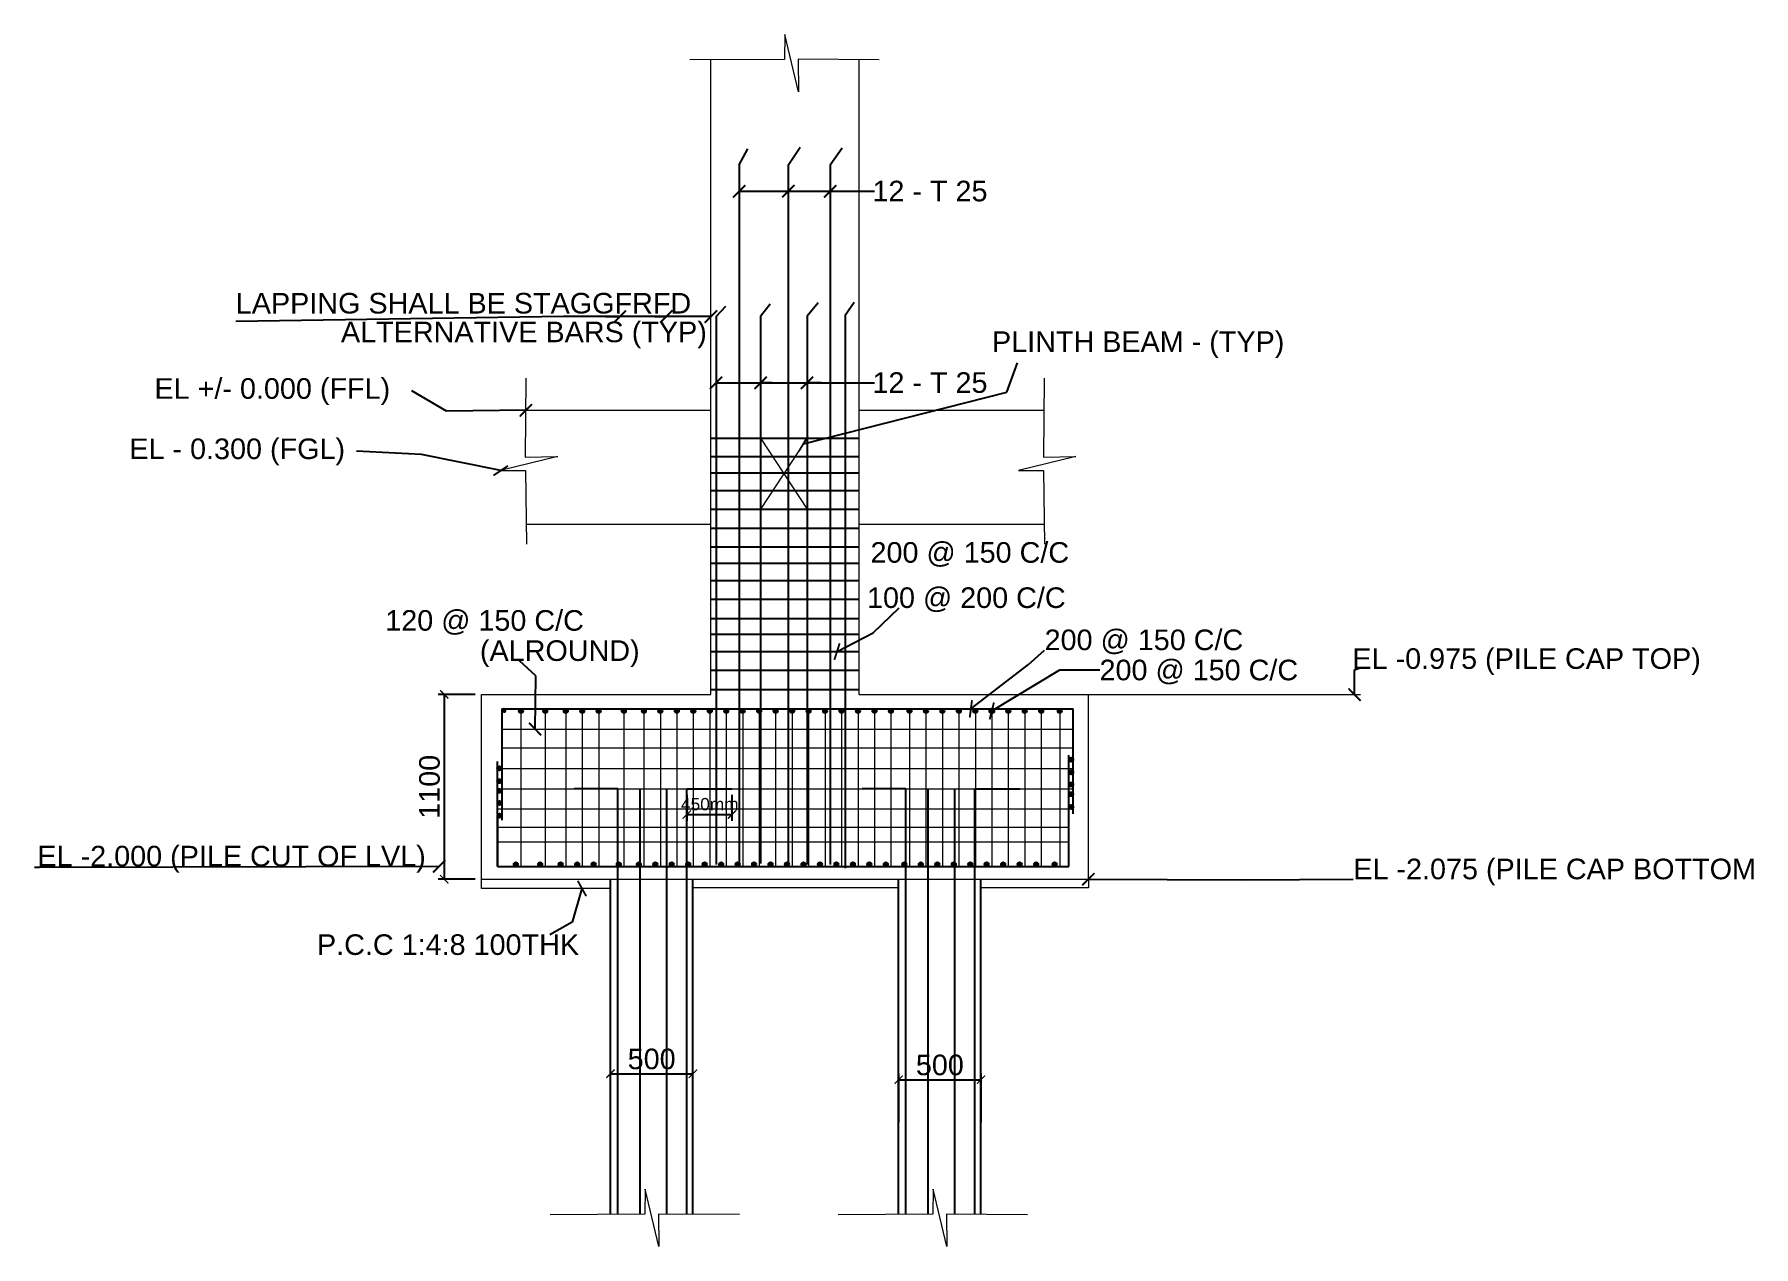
# Model space of a CAD drawing. Header units: millimetres. Extents: x 8621 to 84583, y 10121 to 39689.
# Drawn here: x 61696 to 82576, y 24965 to 39689 of the extents above; entities that cross this region are included whole.
import ezdxf

# ---------------------------------------------------------------- set-up
doc = ezdxf.new("R2010")
doc.units = ezdxf.units.MM
doc.layers.add('ARRO', color=7, linetype='Continuous', lineweight=0)
doc.layers.add('FOOTING', color=1, linetype='Continuous', lineweight=20)
for name, color, linetype in [('CONCSEC', 1, 'Continuous'), ('DIMENSION', 7, 'Continuous'), ('G-ANNO-SYMB', 1, 'Continuous'), ('steel', 132, 'Continuous'), ('TEXT-1', 5, 'Continuous')]:
    doc.layers.add(name, color=color, linetype=linetype)
doc.styles.add('ARIAL', font='arial.ttf')
doc.dimstyles.new('iso-25x25', dxfattribs={"dimtxt": 200, "dimasz": 75, "dimexe": 75, "dimexo": 75, "dimgap": 50, "dimtad": 1, "dimdec": 0, "dimrnd": 5, "dimdsep": 46, "dimtxsty": 'ARIAL', "dimblk": 'ARCHTICK', "dimcen": 0.09375, "dimclrd": 256, "dimclre": 256, "dimclrt": 256, "dimadec": 0, "dimazin": 0, "dimtfac": 1, "dimtdec": 0, "dimtix": 1, "dimtmove": 1, "dimatfit": 3, "dimfxl": 1, "dimtolj": 1, "dimtzin": 0, "dimlwd": -1, "dimarcsym": 0})
doc.dimstyles.new('MS-BREAK', dxfattribs={"dimtxt": 200, "dimasz": 6, "dimexe": 100, "dimexo": 50, "dimgap": 50, "dimtad": 1, "dimdec": 0, "dimzin": 1, "dimdsep": 46, "dimtxsty": 'ARIAL', "dimblk1": 'ARCHTICK', "dimblk2": 'ARCHTICK', "dimsah": 1, "dimcen": 0.09375, "dimdle": 100, "dimclrd": 7, "dimclre": 7, "dimclrt": 7, "dimadec": 0, "dimazin": 0, "dimtfac": 1, "dimtdec": 0, "dimtix": 1, "dimtofl": 0, "dimtmove": 2, "dimatfit": 3, "dimldrblk": 'ARCHTICK', "dimfxl": 1, "dimtolj": 1, "dimtzin": 1, "dimarcsym": 0})

# ---------------------------------------------------------------- blocks, each defined once
blk = doc.blocks.new('_ArchTick')
at = {"color": 0, "linetype": 'ByBlock', "const_width": 0.15}
blk.add_lwpolyline([(-0.5, -0.5), (0.5, 0.5)], dxfattribs=at)
blk = doc.blocks.new('*D11')
at = {"layer": 'Defpoints', "color": 0, "linetype": 'Continuous', "transparency": 16777216}
for p in [(69693, 27065), (68693, 26893, 0), (69693, 26893, 0)]:
    blk.add_point(p, dxfattribs=at)
at = {"layer": 'DIMENSION', "linetype": 'Continuous', "lineweight": -2, "transparency": 16777216}
for p, q in [((68693, 26968), (68693, 27140)), ((69693, 26968), (69693, 27140))]:
    blk.add_line(p, q, dxfattribs=at)
at = {"layer": 'DIMENSION', "linetype": 'Continuous', "transparency": 16777216}
blk.add_line((68693, 27065), (69693, 27065), dxfattribs=at)
at = {"layer": 'DIMENSION', "linetype": 'Continuous', "transparency": 16777216, "xscale": 100, "yscale": 100, "zscale": 100, "rotation": 180}
blk.add_blockref('_ArchTick', (68693, 27065), dxfattribs=at)
at = {"layer": 'DIMENSION', "linetype": 'Continuous', "transparency": 16777216, "xscale": 100, "yscale": 100, "zscale": 100}
blk.add_blockref('_ArchTick', (69693, 27065), dxfattribs=at)
at = {"layer": 'DIMENSION', "linetype": 'Continuous', "transparency": 16777216, "insert": (69193, 27243), "char_height": 250, "attachment_point": 5, "style": 'ARIAL'}
blk.add_mtext('\\A1;500', dxfattribs=at)
blk = doc.blocks.new('*D12')
at = {"layer": 'Defpoints', "color": 0, "linetype": 'Continuous', "transparency": 16777216}
for p in [(73193, 26992), (72193, 26402, 0), (73193, 26402, 0)]:
    blk.add_point(p, dxfattribs=at)
at = {"layer": 'DIMENSION', "linetype": 'Continuous', "lineweight": -2, "transparency": 16777216}
for p, q in [((72193, 26477), (72193, 27067)), ((73193, 26477), (73193, 27067))]:
    blk.add_line(p, q, dxfattribs=at)
at = {"layer": 'DIMENSION', "linetype": 'Continuous', "transparency": 16777216}
blk.add_line((72193, 26992), (73193, 26992), dxfattribs=at)
at = {"layer": 'DIMENSION', "linetype": 'Continuous', "transparency": 16777216, "xscale": 100, "yscale": 100, "zscale": 100, "rotation": 180}
blk.add_blockref('_ArchTick', (72193, 26992), dxfattribs=at)
at = {"layer": 'DIMENSION', "linetype": 'Continuous', "transparency": 16777216, "xscale": 100, "yscale": 100, "zscale": 100}
blk.add_blockref('_ArchTick', (73193, 26992), dxfattribs=at)
at = {"layer": 'DIMENSION', "linetype": 'Continuous', "transparency": 16777216, "insert": (72693, 27170), "char_height": 250, "attachment_point": 5, "style": 'ARIAL'}
blk.add_mtext('\\A1;500', dxfattribs=at)
blk = doc.blocks.new('*D13')
at = {"layer": 'Defpoints', "color": 0, "linetype": 'Continuous', "transparency": 16777216}
for p in [(67126, 31672), (66674, 29427), (67126, 29427)]:
    blk.add_point(p, dxfattribs=at)
at = {"layer": 'DIMENSION', "linetype": 'Continuous', "lineweight": -2, "transparency": 16777216}
for p, q in [((67051, 31672), (66599, 31672)), ((67051, 29427), (66599, 29427))]:
    blk.add_line(p, q, dxfattribs=at)
at = {"layer": 'DIMENSION', "linetype": 'Continuous', "transparency": 16777216}
blk.add_line((66674, 31672), (66674, 29427), dxfattribs=at)
at = {"layer": 'DIMENSION', "linetype": 'Continuous', "transparency": 16777216, "xscale": 100, "yscale": 100, "zscale": 100}
for p, rotation in [((66674, 31672), 90), ((66674, 29427), 270)]:
    blk.add_blockref('_ArchTick', p, dxfattribs=dict(at, rotation=rotation))
at = {"layer": 'DIMENSION', "linetype": 'Continuous', "transparency": 16777216, "insert": (66496, 30550), "char_height": 250, "attachment_point": 5, "rotation": 90, "style": 'ARIAL'}
blk.add_mtext('\\A1;1100', dxfattribs=at)
blk = doc.blocks.new('*D16')
at = {"layer": 'Defpoints', "color": 0, "linetype": 'Continuous', "transparency": 16777216}
for p in [(69619, 30527), (70167, 30527), (70167, 30212)]:
    blk.add_point(p, dxfattribs=at)
at = {"layer": 'DIMENSION', "linetype": 'Continuous', "lineweight": -2, "transparency": 16777216}
for p, q in [((69619, 30452), (69619, 30137)), ((70167, 30452), (70167, 30137))]:
    blk.add_line(p, q, dxfattribs=at)
at = {"layer": 'DIMENSION', "linetype": 'Continuous', "transparency": 16777216}
blk.add_line((69619, 30212), (70167, 30212), dxfattribs=at)
at = {"layer": 'DIMENSION', "linetype": 'Continuous', "transparency": 16777216, "xscale": 100, "yscale": 100, "zscale": 100, "rotation": 180}
blk.add_blockref('_ArchTick', (69619, 30212), dxfattribs=at)
at = {"layer": 'DIMENSION', "linetype": 'Continuous', "transparency": 16777216, "xscale": 100, "yscale": 100, "zscale": 100}
blk.add_blockref('_ArchTick', (70167, 30212), dxfattribs=at)
at = {"layer": 'DIMENSION', "linetype": 'Continuous', "transparency": 16777216, "insert": (69899, 30338), "char_height": 150, "attachment_point": 5, "style": 'ARIAL'}
blk.add_mtext('\\A1;450mm', dxfattribs=at)

msp = doc.modelspace()

# ---------------------------------------------------------------- hatches: boundary and pattern name
at = {"layer": 'steel', "ltscale": 10}
h = msp.add_hatch(color=256, dxfattribs=at)
edge = h.paths.add_edge_path()
edge.add_arc((67399.7, 31471.2), 25, 0, 360)
h = msp.add_hatch(color=256, dxfattribs=at)
edge = h.paths.add_edge_path()
edge.add_arc((67399.7, 31471.2), 25, 0, 360)
h = msp.add_hatch(color=256, dxfattribs=at)
edge = h.paths.add_edge_path()
edge.add_arc((67402.6, 31471.1), 25, 0, 360)
h = msp.add_hatch(color=256, dxfattribs=at)
edge = h.paths.add_edge_path()
edge.add_arc((67402.6, 31471.1), 25, 0, 360)
h = msp.add_hatch(color=256, dxfattribs=at)
edge = h.paths.add_edge_path()
edge.add_arc((67605.7, 31471.1), 25, 0, 360)
h = msp.add_hatch(color=256, dxfattribs=at)
edge = h.paths.add_edge_path()
edge.add_arc((67605.7, 31471.1), 25, 0, 360)
h = msp.add_hatch(color=256, dxfattribs=at)
edge = h.paths.add_edge_path()
edge.add_arc((67900.5, 31471.1), 25, 0, 360)
h = msp.add_hatch(color=256, dxfattribs=at)
edge = h.paths.add_edge_path()
edge.add_arc((67900.5, 31471.1), 25, 0, 360)
h = msp.add_hatch(color=256, dxfattribs=at)
edge = h.paths.add_edge_path()
edge.add_arc((68150, 31471.1), 25, 0, 360)
h = msp.add_hatch(color=256, dxfattribs=at)
edge = h.paths.add_edge_path()
edge.add_arc((68150, 31471.1), 25, 0, 360)
h = msp.add_hatch(color=256, dxfattribs=at)
edge = h.paths.add_edge_path()
edge.add_arc((68350, 31471.1), 25, 0, 360)
h = msp.add_hatch(color=256, dxfattribs=at)
edge = h.paths.add_edge_path()
edge.add_arc((68350, 31471.1), 25, 0, 360)
h = msp.add_hatch(color=256, dxfattribs=at)
edge = h.paths.add_edge_path()
edge.add_arc((68550, 31471.1), 25, 0, 360)
h = msp.add_hatch(color=256, dxfattribs=at)
edge = h.paths.add_edge_path()
edge.add_arc((68550, 31471.1), 25, 0, 360)
h = msp.add_hatch(color=256, dxfattribs=at)
edge = h.paths.add_edge_path()
edge.add_arc((68855.7, 31471.1), 25, 0, 360)
h = msp.add_hatch(color=256, dxfattribs=at)
edge = h.paths.add_edge_path()
edge.add_arc((68855.7, 31471.1), 25, 0, 360)
h = msp.add_hatch(color=256, dxfattribs=at)
edge = h.paths.add_edge_path()
edge.add_arc((69099, 31471.1), 25, 0, 360)
h = msp.add_hatch(color=256, dxfattribs=at)
edge = h.paths.add_edge_path()
edge.add_arc((69099, 31471.1), 25, 0, 360)
h = msp.add_hatch(color=256, dxfattribs=at)
edge = h.paths.add_edge_path()
edge.add_arc((69299, 31471.1), 25, 0, 360)
h = msp.add_hatch(color=256, dxfattribs=at)
edge = h.paths.add_edge_path()
edge.add_arc((69299, 31471.1), 25, 0, 360)
h = msp.add_hatch(color=256, dxfattribs=at)
edge = h.paths.add_edge_path()
edge.add_arc((69499, 31471.1), 25, 0, 360)
h = msp.add_hatch(color=256, dxfattribs=at)
edge = h.paths.add_edge_path()
edge.add_arc((69499, 31471.1), 25, 0, 360)
h = msp.add_hatch(color=256, dxfattribs=at)
edge = h.paths.add_edge_path()
edge.add_arc((69699, 31471.1), 25, 0, 360)
h = msp.add_hatch(color=256, dxfattribs=at)
edge = h.paths.add_edge_path()
edge.add_arc((69699, 31471.1), 25, 0, 360)
h = msp.add_hatch(color=256, dxfattribs=at)
edge = h.paths.add_edge_path()
edge.add_arc((69899, 31471.1), 25, 0, 360)
h = msp.add_hatch(color=256, dxfattribs=at)
edge = h.paths.add_edge_path()
edge.add_arc((69899, 31471.1), 25, 0, 360)
h = msp.add_hatch(color=256, dxfattribs=at)
edge = h.paths.add_edge_path()
edge.add_arc((70099, 31471.1), 25, 0, 360)
h = msp.add_hatch(color=256, dxfattribs=at)
edge = h.paths.add_edge_path()
edge.add_arc((70099, 31471.1), 25, 0, 360)
h = msp.add_hatch(color=256, dxfattribs=at)
edge = h.paths.add_edge_path()
edge.add_arc((70299, 31471.1), 25, 0, 360)
h = msp.add_hatch(color=256, dxfattribs=at)
edge = h.paths.add_edge_path()
edge.add_arc((70299, 31471.1), 25, 0, 360)
h = msp.add_hatch(color=256, dxfattribs=at)
edge = h.paths.add_edge_path()
edge.add_arc((70499, 31471.1), 25, 0, 360)
h = msp.add_hatch(color=256, dxfattribs=at)
edge = h.paths.add_edge_path()
edge.add_arc((70499, 31471.1), 25, 0, 360)
h = msp.add_hatch(color=256, dxfattribs=at)
edge = h.paths.add_edge_path()
edge.add_arc((70699, 31471.1), 25, 0, 360)
h = msp.add_hatch(color=256, dxfattribs=at)
edge = h.paths.add_edge_path()
edge.add_arc((70699, 31471.1), 25, 0, 360)
h = msp.add_hatch(color=256, dxfattribs=at)
edge = h.paths.add_edge_path()
edge.add_arc((70899, 31471.1), 25, 0, 360)
h = msp.add_hatch(color=256, dxfattribs=at)
edge = h.paths.add_edge_path()
edge.add_arc((70899, 31471.1), 25, 0, 360)
h = msp.add_hatch(color=256, dxfattribs=at)
edge = h.paths.add_edge_path()
edge.add_arc((71099, 31471.1), 25, 0, 360)
h = msp.add_hatch(color=256, dxfattribs=at)
edge = h.paths.add_edge_path()
edge.add_arc((71099, 31471.1), 25, 0, 360)
h = msp.add_hatch(color=256, dxfattribs=at)
edge = h.paths.add_edge_path()
edge.add_arc((71299, 31471.1), 25, 0, 360)
h = msp.add_hatch(color=256, dxfattribs=at)
edge = h.paths.add_edge_path()
edge.add_arc((71299, 31471.1), 25, 0, 360)
h = msp.add_hatch(color=256, dxfattribs=at)
edge = h.paths.add_edge_path()
edge.add_arc((71499, 31471.1), 25, 0, 360)
h = msp.add_hatch(color=256, dxfattribs=at)
edge = h.paths.add_edge_path()
edge.add_arc((71499, 31471.1), 25, 0, 360)
h = msp.add_hatch(color=256, dxfattribs=at)
edge = h.paths.add_edge_path()
edge.add_arc((71699, 31471.1), 25, 0, 360)
h = msp.add_hatch(color=256, dxfattribs=at)
edge = h.paths.add_edge_path()
edge.add_arc((71699, 31471.1), 25, 0, 360)
h = msp.add_hatch(color=256, dxfattribs=at)
edge = h.paths.add_edge_path()
edge.add_arc((71899, 31471.1), 25, 0, 360)
h = msp.add_hatch(color=256, dxfattribs=at)
edge = h.paths.add_edge_path()
edge.add_arc((71899, 31471.1), 25, 0, 360)
h = msp.add_hatch(color=256, dxfattribs=at)
edge = h.paths.add_edge_path()
edge.add_arc((72099, 31471.1), 25, 0, 360)
h = msp.add_hatch(color=256, dxfattribs=at)
edge = h.paths.add_edge_path()
edge.add_arc((72099, 31471.1), 25, 0, 360)
h = msp.add_hatch(color=256, dxfattribs=at)
edge = h.paths.add_edge_path()
edge.add_arc((72324.1, 31471.1), 25, 0, 360)
h = msp.add_hatch(color=256, dxfattribs=at)
edge = h.paths.add_edge_path()
edge.add_arc((72324.1, 31471.1), 25, 0, 360)
h = msp.add_hatch(color=256, dxfattribs=at)
edge = h.paths.add_edge_path()
edge.add_arc((72524.1, 31471.1), 25, 0, 360)
h = msp.add_hatch(color=256, dxfattribs=at)
edge = h.paths.add_edge_path()
edge.add_arc((72524.1, 31471.1), 25, 0, 360)
h = msp.add_hatch(color=256, dxfattribs=at)
edge = h.paths.add_edge_path()
edge.add_arc((72524.1, 31471.1), 25, 0, 360)
h = msp.add_hatch(color=256, dxfattribs=at)
edge = h.paths.add_edge_path()
edge.add_arc((72524.1, 31471.1), 25, 0, 360)
h = msp.add_hatch(color=256, dxfattribs=at)
edge = h.paths.add_edge_path()
edge.add_arc((72724.1, 31471.1), 25, 0, 360)
h = msp.add_hatch(color=256, dxfattribs=at)
edge = h.paths.add_edge_path()
edge.add_arc((72724.1, 31471.1), 25, 0, 360)
h = msp.add_hatch(color=256, dxfattribs=at)
edge = h.paths.add_edge_path()
edge.add_arc((72924.1, 31471.1), 25, 0, 360)
h = msp.add_hatch(color=256, dxfattribs=at)
edge = h.paths.add_edge_path()
edge.add_arc((72924.1, 31471.1), 25, 0, 360)
h = msp.add_hatch(color=256, dxfattribs=at)
edge = h.paths.add_edge_path()
edge.add_arc((73124.1, 31471.1), 25, 0, 360)
h = msp.add_hatch(color=256, dxfattribs=at)
edge = h.paths.add_edge_path()
edge.add_arc((73124.1, 31471.1), 25, 0, 360)
h = msp.add_hatch(color=256, dxfattribs=at)
edge = h.paths.add_edge_path()
edge.add_arc((73324.1, 31471.1), 25, 0, 360)
h = msp.add_hatch(color=256, dxfattribs=at)
edge = h.paths.add_edge_path()
edge.add_arc((73324.1, 31471.1), 25, 0, 360)
h = msp.add_hatch(color=256, dxfattribs=at)
edge = h.paths.add_edge_path()
edge.add_arc((73524.1, 31471.1), 25, 0, 360)
h = msp.add_hatch(color=256, dxfattribs=at)
edge = h.paths.add_edge_path()
edge.add_arc((73524.1, 31471.1), 25, 0, 360)
h = msp.add_hatch(color=256, dxfattribs=at)
edge = h.paths.add_edge_path()
edge.add_arc((73724.1, 31471.1), 25, 0, 360)
h = msp.add_hatch(color=256, dxfattribs=at)
edge = h.paths.add_edge_path()
edge.add_arc((73724.1, 31471.1), 25, 0, 360)
h = msp.add_hatch(color=256, dxfattribs=at)
edge = h.paths.add_edge_path()
edge.add_arc((73924.1, 31471.1), 25, 0, 360)
h = msp.add_hatch(color=256, dxfattribs=at)
edge = h.paths.add_edge_path()
edge.add_arc((73924.1, 31471.1), 25, 0, 360)
h = msp.add_hatch(color=256, dxfattribs=at)
edge = h.paths.add_edge_path()
edge.add_arc((74149.2, 31471.1), 25, 0, 360)
h = msp.add_hatch(color=256, dxfattribs=at)
edge = h.paths.add_edge_path()
edge.add_arc((74149.2, 31471.1), 25, 0, 360)
h = msp.add_hatch(color=256, dxfattribs=at)
edge = h.paths.add_edge_path()
edge.add_arc((74287.3, 30880), 25, 0, 360)
h = msp.add_hatch(color=256, dxfattribs=at)
edge = h.paths.add_edge_path()
edge.add_arc((74287.3, 30880), 25, 0, 360)
h = msp.add_hatch(color=256, dxfattribs=at)
edge = h.paths.add_edge_path()
edge.add_arc((67343.5, 30773.4), 25, 0, 360)
h = msp.add_hatch(color=256, dxfattribs=at)
edge = h.paths.add_edge_path()
edge.add_arc((67343.5, 30773.4), 25, 0, 360)
h = msp.add_hatch(color=256, dxfattribs=at)
edge = h.paths.add_edge_path()
edge.add_arc((74287.3, 30725), 25, 0, 360)
h = msp.add_hatch(color=256, dxfattribs=at)
edge = h.paths.add_edge_path()
edge.add_arc((74287.3, 30725), 25, 0, 360)
h = msp.add_hatch(color=256, dxfattribs=at)
edge = h.paths.add_edge_path()
edge.add_arc((67343.7, 30618.5), 25, 0, 360)
h = msp.add_hatch(color=256, dxfattribs=at)
edge = h.paths.add_edge_path()
edge.add_arc((67343.7, 30618.5), 25, 0, 360)
h = msp.add_hatch(color=256, dxfattribs=at)
edge = h.paths.add_edge_path()
edge.add_arc((67343.8, 30500.3), 25, 0, 360)
h = msp.add_hatch(color=256, dxfattribs=at)
edge = h.paths.add_edge_path()
edge.add_arc((67343.8, 30500.3), 25, 0, 360)
h = msp.add_hatch(color=256, dxfattribs=at)
edge = h.paths.add_edge_path()
edge.add_arc((67343.8, 30500.3), 25, 0, 360)
h = msp.add_hatch(color=256, dxfattribs=at)
edge = h.paths.add_edge_path()
edge.add_arc((67343.8, 30500.3), 25, 0, 360)
h = msp.add_hatch(color=256, dxfattribs=at)
edge = h.paths.add_edge_path()
edge.add_arc((74287.3, 30578.3), 25, 0, 360)
h = msp.add_hatch(color=256, dxfattribs=at)
edge = h.paths.add_edge_path()
edge.add_arc((74287.3, 30578.3), 25, 0, 360)
h = msp.add_hatch(color=256, dxfattribs=at)
edge = h.paths.add_edge_path()
edge.add_arc((74287.3, 30578.3), 25, 0, 360)
h = msp.add_hatch(color=256, dxfattribs=at)
edge = h.paths.add_edge_path()
edge.add_arc((74287.3, 30578.3), 25, 0, 360)
h = msp.add_hatch(color=256, dxfattribs=at)
edge = h.paths.add_edge_path()
edge.add_arc((74287.3, 30460.1), 25, 0, 360)
h = msp.add_hatch(color=256, dxfattribs=at)
edge = h.paths.add_edge_path()
edge.add_arc((74287.3, 30460.1), 25, 0, 360)
h = msp.add_hatch(color=256, dxfattribs=at)
edge = h.paths.add_edge_path()
edge.add_arc((67344, 30353.5), 25, 0, 360)
h = msp.add_hatch(color=256, dxfattribs=at)
edge = h.paths.add_edge_path()
edge.add_arc((67344, 30353.5), 25, 0, 360)
h = msp.add_hatch(color=256, dxfattribs=at)
edge = h.paths.add_edge_path()
edge.add_arc((74287.3, 30305.1), 25, 0, 360)
h = msp.add_hatch(color=256, dxfattribs=at)
edge = h.paths.add_edge_path()
edge.add_arc((74287.3, 30305.1), 25, 0, 360)
h = msp.add_hatch(color=256, dxfattribs=at)
edge = h.paths.add_edge_path()
edge.add_arc((67344.2, 30198.6), 25, 0, 360)
h = msp.add_hatch(color=256, dxfattribs=at)
edge = h.paths.add_edge_path()
edge.add_arc((67344.2, 30198.6), 25, 0, 360)
h = msp.add_hatch(color=256, dxfattribs=at)
edge = h.paths.add_edge_path()
edge.add_arc((67543.8, 29607.4), 25, 0, 360)
h = msp.add_hatch(color=256, dxfattribs=at)
edge = h.paths.add_edge_path()
edge.add_arc((67543.8, 29607.4), 25, 0, 360)
h = msp.add_hatch(color=256, dxfattribs=at)
edge = h.paths.add_edge_path()
edge.add_arc((67838.5, 29607.4), 25, 0, 360)
h = msp.add_hatch(color=256, dxfattribs=at)
edge = h.paths.add_edge_path()
edge.add_arc((67838.5, 29607.4), 25, 0, 360)
h = msp.add_hatch(color=256, dxfattribs=at)
edge = h.paths.add_edge_path()
edge.add_arc((68088, 29607.4), 25, 0, 360)
h = msp.add_hatch(color=256, dxfattribs=at)
edge = h.paths.add_edge_path()
edge.add_arc((68088, 29607.4), 25, 0, 360)
h = msp.add_hatch(color=256, dxfattribs=at)
edge = h.paths.add_edge_path()
edge.add_arc((68288, 29607.4), 25, 0, 360)
h = msp.add_hatch(color=256, dxfattribs=at)
edge = h.paths.add_edge_path()
edge.add_arc((68288, 29607.4), 25, 0, 360)
h = msp.add_hatch(color=256, dxfattribs=at)
edge = h.paths.add_edge_path()
edge.add_arc((68488, 29607.4), 25, 0, 360)
h = msp.add_hatch(color=256, dxfattribs=at)
edge = h.paths.add_edge_path()
edge.add_arc((68488, 29607.4), 25, 0, 360)
h = msp.add_hatch(color=256, dxfattribs=at)
edge = h.paths.add_edge_path()
edge.add_arc((68793.8, 29607.4), 25, 0, 360)
h = msp.add_hatch(color=256, dxfattribs=at)
edge = h.paths.add_edge_path()
edge.add_arc((68793.8, 29607.4), 25, 0, 360)
h = msp.add_hatch(color=256, dxfattribs=at)
edge = h.paths.add_edge_path()
edge.add_arc((69037, 29607.4), 25, 0, 360)
h = msp.add_hatch(color=256, dxfattribs=at)
edge = h.paths.add_edge_path()
edge.add_arc((69037, 29607.4), 25, 0, 360)
h = msp.add_hatch(color=256, dxfattribs=at)
edge = h.paths.add_edge_path()
edge.add_arc((69237, 29607.4), 25, 0, 360)
h = msp.add_hatch(color=256, dxfattribs=at)
edge = h.paths.add_edge_path()
edge.add_arc((69237, 29607.4), 25, 0, 360)
h = msp.add_hatch(color=256, dxfattribs=at)
edge = h.paths.add_edge_path()
edge.add_arc((69437, 29607.4), 25, 0, 360)
h = msp.add_hatch(color=256, dxfattribs=at)
edge = h.paths.add_edge_path()
edge.add_arc((69437, 29607.4), 25, 0, 360)
h = msp.add_hatch(color=256, dxfattribs=at)
edge = h.paths.add_edge_path()
edge.add_arc((69637, 29607.4), 25, 0, 360)
h = msp.add_hatch(color=256, dxfattribs=at)
edge = h.paths.add_edge_path()
edge.add_arc((69637, 29607.4), 25, 0, 360)
h = msp.add_hatch(color=256, dxfattribs=at)
edge = h.paths.add_edge_path()
edge.add_arc((69837, 29607.4), 25, 0, 360)
h = msp.add_hatch(color=256, dxfattribs=at)
edge = h.paths.add_edge_path()
edge.add_arc((69837, 29607.4), 25, 0, 360)
h = msp.add_hatch(color=256, dxfattribs=at)
edge = h.paths.add_edge_path()
edge.add_arc((70037, 29607.4), 25, 0, 360)
h = msp.add_hatch(color=256, dxfattribs=at)
edge = h.paths.add_edge_path()
edge.add_arc((70037, 29607.4), 25, 0, 360)
h = msp.add_hatch(color=256, dxfattribs=at)
edge = h.paths.add_edge_path()
edge.add_arc((70237, 29607.4), 25, 0, 360)
h = msp.add_hatch(color=256, dxfattribs=at)
edge = h.paths.add_edge_path()
edge.add_arc((70237, 29607.4), 25, 0, 360)
h = msp.add_hatch(color=256, dxfattribs=at)
edge = h.paths.add_edge_path()
edge.add_arc((70437, 29607.4), 25, 0, 360)
h = msp.add_hatch(color=256, dxfattribs=at)
edge = h.paths.add_edge_path()
edge.add_arc((70437, 29607.4), 25, 0, 360)
h = msp.add_hatch(color=256, dxfattribs=at)
edge = h.paths.add_edge_path()
edge.add_arc((70637, 29607.4), 25, 0, 360)
h = msp.add_hatch(color=256, dxfattribs=at)
edge = h.paths.add_edge_path()
edge.add_arc((70637, 29607.4), 25, 0, 360)
h = msp.add_hatch(color=256, dxfattribs=at)
edge = h.paths.add_edge_path()
edge.add_arc((70837, 29607.4), 25, 0, 360)
h = msp.add_hatch(color=256, dxfattribs=at)
edge = h.paths.add_edge_path()
edge.add_arc((70837, 29607.4), 25, 0, 360)
h = msp.add_hatch(color=256, dxfattribs=at)
edge = h.paths.add_edge_path()
edge.add_arc((71037, 29607.4), 25, 0, 360)
h = msp.add_hatch(color=256, dxfattribs=at)
edge = h.paths.add_edge_path()
edge.add_arc((71037, 29607.4), 25, 0, 360)
h = msp.add_hatch(color=256, dxfattribs=at)
edge = h.paths.add_edge_path()
edge.add_arc((71237, 29607.4), 25, 0, 360)
h = msp.add_hatch(color=256, dxfattribs=at)
edge = h.paths.add_edge_path()
edge.add_arc((71237, 29607.4), 25, 0, 360)
h = msp.add_hatch(color=256, dxfattribs=at)
edge = h.paths.add_edge_path()
edge.add_arc((71437, 29607.4), 25, 0, 360)
h = msp.add_hatch(color=256, dxfattribs=at)
edge = h.paths.add_edge_path()
edge.add_arc((71437, 29607.4), 25, 0, 360)
h = msp.add_hatch(color=256, dxfattribs=at)
edge = h.paths.add_edge_path()
edge.add_arc((71637, 29607.4), 25, 0, 360)
h = msp.add_hatch(color=256, dxfattribs=at)
edge = h.paths.add_edge_path()
edge.add_arc((71637, 29607.4), 25, 0, 360)
h = msp.add_hatch(color=256, dxfattribs=at)
edge = h.paths.add_edge_path()
edge.add_arc((71837, 29607.4), 25, 0, 360)
h = msp.add_hatch(color=256, dxfattribs=at)
edge = h.paths.add_edge_path()
edge.add_arc((71837, 29607.4), 25, 0, 360)
h = msp.add_hatch(color=256, dxfattribs=at)
edge = h.paths.add_edge_path()
edge.add_arc((72037, 29607.4), 25, 0, 360)
h = msp.add_hatch(color=256, dxfattribs=at)
edge = h.paths.add_edge_path()
edge.add_arc((72037, 29607.4), 25, 0, 360)
h = msp.add_hatch(color=256, dxfattribs=at)
edge = h.paths.add_edge_path()
edge.add_arc((72262.2, 29607.4), 25, 0, 360)
h = msp.add_hatch(color=256, dxfattribs=at)
edge = h.paths.add_edge_path()
edge.add_arc((72262.2, 29607.4), 25, 0, 360)
h = msp.add_hatch(color=256, dxfattribs=at)
edge = h.paths.add_edge_path()
edge.add_arc((72462.2, 29607.4), 25, 0, 360)
h = msp.add_hatch(color=256, dxfattribs=at)
edge = h.paths.add_edge_path()
edge.add_arc((72462.2, 29607.4), 25, 0, 360)
h = msp.add_hatch(color=256, dxfattribs=at)
edge = h.paths.add_edge_path()
edge.add_arc((72462.2, 29607.4), 25, 0, 360)
h = msp.add_hatch(color=256, dxfattribs=at)
edge = h.paths.add_edge_path()
edge.add_arc((72462.2, 29607.4), 25, 0, 360)
h = msp.add_hatch(color=256, dxfattribs=at)
edge = h.paths.add_edge_path()
edge.add_arc((72662.2, 29607.4), 25, 0, 360)
h = msp.add_hatch(color=256, dxfattribs=at)
edge = h.paths.add_edge_path()
edge.add_arc((72662.2, 29607.4), 25, 0, 360)
h = msp.add_hatch(color=256, dxfattribs=at)
edge = h.paths.add_edge_path()
edge.add_arc((72862.2, 29607.4), 25, 0, 360)
h = msp.add_hatch(color=256, dxfattribs=at)
edge = h.paths.add_edge_path()
edge.add_arc((72862.2, 29607.4), 25, 0, 360)
h = msp.add_hatch(color=256, dxfattribs=at)
edge = h.paths.add_edge_path()
edge.add_arc((73062.2, 29607.4), 25, 0, 360)
h = msp.add_hatch(color=256, dxfattribs=at)
edge = h.paths.add_edge_path()
edge.add_arc((73062.2, 29607.4), 25, 0, 360)
h = msp.add_hatch(color=256, dxfattribs=at)
edge = h.paths.add_edge_path()
edge.add_arc((73262.2, 29607.4), 25, 0, 360)
h = msp.add_hatch(color=256, dxfattribs=at)
edge = h.paths.add_edge_path()
edge.add_arc((73262.2, 29607.4), 25, 0, 360)
h = msp.add_hatch(color=256, dxfattribs=at)
edge = h.paths.add_edge_path()
edge.add_arc((73462.2, 29607.4), 25, 0, 360)
h = msp.add_hatch(color=256, dxfattribs=at)
edge = h.paths.add_edge_path()
edge.add_arc((73462.2, 29607.4), 25, 0, 360)
h = msp.add_hatch(color=256, dxfattribs=at)
edge = h.paths.add_edge_path()
edge.add_arc((73662.2, 29607.4), 25, 0, 360)
h = msp.add_hatch(color=256, dxfattribs=at)
edge = h.paths.add_edge_path()
edge.add_arc((73662.2, 29607.4), 25, 0, 360)
h = msp.add_hatch(color=256, dxfattribs=at)
edge = h.paths.add_edge_path()
edge.add_arc((73862.2, 29607.4), 25, 0, 360)
h = msp.add_hatch(color=256, dxfattribs=at)
edge = h.paths.add_edge_path()
edge.add_arc((73862.2, 29607.4), 25, 0, 360)
h = msp.add_hatch(color=256, dxfattribs=at)
edge = h.paths.add_edge_path()
edge.add_arc((74087.3, 29607.4), 25, 0, 360)
h = msp.add_hatch(color=256, dxfattribs=at)
edge = h.paths.add_edge_path()
edge.add_arc((74087.3, 29607.4), 25, 0, 360)

# ---------------------------------------------------------------- linework, layer by layer
at = {"layer": 'CONCSEC'}
for p, q in [((68693.4, 25356), (68693.4, 29426.9)), ((69693.4, 25356), (69693.4, 29426.9)), ((72191.9, 25356), (72191.9, 29426.9)), ((73191.9, 25356), (73191.9, 29426.9))]:
    msp.add_line(p, q, dxfattribs=at)
at = {"layer": 'FOOTING'}
for p, q in [((70808.4, 39688.5), (70806.3, 39384.7)), ((70975.3, 38992.6), (70808.4, 39688.5)), ((70806.3, 39384.7), (69656, 39378.2)), ((69911.6, 31669.8), (69911.6, 39379.7)), ((71954.7, 39379.7), (70970.9, 39386.6)), ((70970.9, 39386.6), (70975.3, 38992.6)), ((71711.6, 31669.8), (71711.3, 39381.4)), ((67665.3, 35511.5), (67657.9, 34554.6)), ((73957.9, 35511.5), (73950.5, 34554.6)), ((67665.3, 35122.5), (69911.6, 35122.5)), ((71711.6, 35122.5), (73957.9, 35122.5)), ((70516.2, 34785), (71080.2, 33923.2)), ((71080.2, 34785), (70516.2, 33923.2)), ((68051.8, 34561.8), (67357.1, 34390)), ((67657.9, 34554.6), (68051.8, 34561.8)), ((74344.4, 34561.8), (73649.7, 34390)), ((73950.5, 34554.6), (74344.4, 34561.8)), ((67357.1, 34390), (67660.9, 34390)), ((67660.9, 34390), (67672.2, 33495.4)), ((73649.7, 34390), (73953.5, 34390)), ((73953.5, 34390), (73964.9, 33495.4)), ((69911.6, 33736.5), (67665.3, 33736.5)), ((73957.9, 33736.5), (71711.6, 33736.5)), ((67126.5, 31669.8), (69911.6, 31669.8)), ((67126.5, 29426.9), (67126.5, 31669.8)), ((71711.6, 31669.8), (74496.7, 31669.8)), ((74496.7, 29426.9), (74496.7, 31669.8)), ((74496.7, 31669.8), (77802.2, 31669.8)), ((67605.7, 31471.1), (67605.7, 29582.4)), ((67900.5, 31471.1), (67900.5, 29582.4)), ((68150, 31471.1), (68150, 29582.4)), ((68350, 31471.1), (68350, 29582.4)), ((68550, 31471.1), (68550, 29582.4)), ((68855.7, 31471.1), (68855.7, 29582.4)), ((69099, 31471.1), (69099, 29582.4)), ((69299, 31471.1), (69299, 29582.4)), ((69499, 31471.1), (69499, 29582.4)), ((69699, 31471.1), (69699, 29582.4)), ((69899, 31471.1), (69899, 29582.4)), ((70099, 31471.1), (70099, 29582.4)), ((70299, 31471.1), (70299, 29582.4)), ((70499, 31471.1), (70499, 29582.4)), ((70699, 31471.1), (70699, 29582.4)), ((70899, 31471.1), (70899, 29582.4)), ((71099, 31471.1), (71099, 29582.4)), ((71299, 31471.1), (71299, 29582.4)), ((71499, 31471.1), (71499, 29582.4)), ((71699, 31471.1), (71699, 29582.4)), ((71899, 31471.1), (71899, 29582.4)), ((72099, 31471.1), (72099, 29582.4)), ((72324.1, 31471.1), (72324.1, 29582.4)), ((72524.1, 31471.1), (72524.1, 29582.4)), ((72724.1, 31471.1), (72724.1, 29582.4)), ((72924.1, 31471.1), (72924.1, 29582.4)), ((73124.1, 31471.1), (73124.1, 29582.4)), ((73324.1, 31471.1), (73324.1, 29582.4)), ((73524.1, 31471.1), (73524.1, 29582.4)), ((73724.1, 31471.1), (73724.1, 29582.4)), ((73924.1, 31471.1), (73924.1, 29582.4)), ((74149.2, 31471.1), (74149.2, 29582.4)), ((67371, 31251.7), (74313.5, 31251.7)), ((67371, 31021.5), (74313.5, 31021.5)), ((67371, 30773.4), (74313.5, 30773.4)), ((67373.6, 30526.8), (74313.5, 30526.8)), ((67315.9, 30283.4), (74258.4, 30283.4)), ((67316.2, 30060.5), (74258.7, 30060.5)), ((67316.8, 29882.4), (74259.3, 29882.4)), ((67126.5, 29426.9), (74496.7, 29426.9)), ((69112.9, 25662.1), (69110.8, 25358.3)), ((69279.8, 24966.2), (69112.9, 25662.1)), ((72611.4, 25660.8), (72609.3, 25357.1)), ((72778.3, 24965), (72611.4, 25660.8)), ((69110.8, 25358.3), (67960.5, 25351.8)), ((70259.2, 25353.3), (69275.4, 25360.2)), ((69275.4, 25360.2), (69279.8, 24966.2)), ((72609.3, 25357.1), (71459, 25350.5)), ((73757.7, 25352), (72773.9, 25358.9)), ((72773.9, 25358.9), (72778.3, 24965))]:
    msp.add_line(p, q, dxfattribs=at)
for points in [[(70516.2, 34785), (71080.2, 34785), (71080.2, 34785), (70516.2, 34785)], [(70516.2, 34785), (71080.2, 34785), (71080.2, 33923.2), (70516.2, 33923.2)], [(67126.5, 29426.9), (68693.4, 29426.9), (68693.4, 29313.8), (67126.5, 29313.8)]]:
    msp.add_lwpolyline(points, close=True, dxfattribs=at)
at = {"layer": 'FOOTING', "elevation": 0}
for points in [[(69693.4, 29426.9), (72191.9, 29426.9), (72191.9, 29320.8), (69693.4, 29320.8)], [(73191.9, 29426.9), (74496.7, 29426.9), (74496.7, 29320.8), (73191.9, 29320.8)]]:
    msp.add_lwpolyline(points, close=True, dxfattribs=at)
at = {"layer": 'FOOTING'}
msp.add_circle((73324.1, 31471.1), 33.8, dxfattribs=at)
at = {"layer": 'G-ANNO-SYMB', "color": 4, "ltscale": 200}
for centre in [(69699, 31471.1), (69637, 29607.4)]:
    msp.add_circle(centre, 25, dxfattribs=at)
at = {"layer": 'steel'}
for p, q in [((70255.7, 38103.6), (70359.8, 38298)), ((70849.6, 38100.5), (70995.7, 38319.5)), ((71361.4, 38103.6), (71507, 38310.9)), ((70255.7, 38103.6), (70255.7, 29607.4)), ((70852.4, 38103.6), (70852.4, 29607.4)), ((71361.4, 38103.6), (71361.4, 29607.4)), ((69974.6, 36261.7), (70093.9, 36386.4)), ((70516.2, 36267.3), (70630.8, 36416)), ((71080.2, 36271.6), (71215.4, 36433.7)), ((71543.1, 36278), (71650.9, 36436.4)), ((69911.6, 36261.1), (69911.6, 36261.1)), ((69974.6, 36261.7), (69974.6, 29607.4)), ((70516.2, 36267.3), (70516.2, 29618.4)), ((71080.2, 36273.2), (71080.2, 29607.4)), ((71543.1, 36278), (71543.1, 29563.4)), ((69911.6, 34785), (71711.6, 34785)), ((69911.6, 34560.2), (71711.6, 34560.2)), ((69911.6, 34362), (71711.6, 34362)), ((69911.6, 34149.7), (71711.6, 34149.7)), ((69911.6, 33923.2), (71711.6, 33923.2)), ((69911.6, 33689.6), (71711.6, 33689.6)), ((69911.6, 33689.6), (71711.6, 33689.6)), ((69911.6, 33464.8), (71711.6, 33464.8)), ((69911.6, 33266.6), (71711.6, 33266.6)), ((69911.6, 33054.2), (71711.6, 33054.2)), ((69911.6, 32827.8), (71711.6, 32827.8)), ((69911.6, 32827.8), (71711.6, 32827.8)), ((69911.6, 32594.2), (71711.6, 32594.2)), ((69911.6, 32404.7), (71711.6, 32404.7)), ((69911.6, 32192.4), (71711.6, 32192.4)), ((69911.6, 31965.9), (71711.6, 31965.9)), ((69911.6, 31732.4), (71711.6, 31732.4)), ((68782.2, 30526.8), (68250.8, 30526.8)), ((68782.5, 25356.5), (68782.2, 30526.8)), ((69053.9, 25358), (69054.2, 30526.8)), ((69376.4, 25359.5), (69376.4, 30526.8)), ((69618.9, 25357.7), (69619, 30526.8)), ((69619, 30526.8), (70166.9, 30526.8)), ((72280.7, 30526.8), (71749.3, 30526.8)), ((72280.9, 25355.2), (72280.7, 30526.8)), ((72552.8, 25356.7), (72552.7, 30526.8)), ((72874.9, 25358.2), (72874.9, 30526.8)), ((73119.5, 25356.5), (73117.5, 30526.8)), ((73117.5, 30526.8), (73665.4, 30526.8))]:
    msp.add_line(p, q, dxfattribs=at)
at = {"layer": 'steel', "ltscale": 10}
for p, q in [((67372.4, 31496.1), (67374.1, 30146.1)), ((67372.4, 31496.1), (74313.5, 31496.1)), ((67398.4, 31496.1), (67400.9, 31496.1)), ((74313.5, 30222.6), (74313.5, 31496.1)), ((74493, 31496.1), (74496.7, 31496.1)), ((74257.5, 29582.4), (74257.5, 30932.5)), ((67317.2, 30855.9), (67318.8, 29582.4)), ((67318.8, 29582.4), (67318.8, 30182.4)), ((67318.8, 29582.4), (74257.5, 29582.4))]:
    msp.add_line(p, q, dxfattribs=at)
for centre in [(67605.7, 31471.1), (67605.7, 31471.1), (67900.5, 31471.1), (67900.5, 31471.1), (68150, 31471.1), (68150, 31471.1), (68350, 31471.1), (68350, 31471.1), (68550, 31471.1), (68550, 31471.1), (68855.7, 31471.1), (68855.7, 31471.1), (69099, 31471.1), (69099, 31471.1), (69299, 31471.1), (69299, 31471.1), (69499, 31471.1), (69499, 31471.1), (69699, 31471.1), (69699, 31471.1), (69899, 31471.1), (69899, 31471.1), (70099, 31471.1), (70099, 31471.1), (70299, 31471.1), (70299, 31471.1), (70499, 31471.1), (70499, 31471.1), (70699, 31471.1), (70699, 31471.1), (70899, 31471.1), (70899, 31471.1), (71099, 31471.1), (71099, 31471.1), (71299, 31471.1), (71299, 31471.1), (71499, 31471.1), (71499, 31471.1), (71699, 31471.1), (71699, 31471.1), (71899, 31471.1), (71899, 31471.1), (72099, 31471.1), (72099, 31471.1), (72324.1, 31471.1), (72324.1, 31471.1), (72524.1, 31471.1), (72524.1, 31471.1), (72524.1, 31471.1), (72524.1, 31471.1), (72724.1, 31471.1), (72724.1, 31471.1), (72924.1, 31471.1), (72924.1, 31471.1), (73124.1, 31471.1), (73124.1, 31471.1), (73324.1, 31471.1), (73324.1, 31471.1), (73524.1, 31471.1), (73524.1, 31471.1), (73724.1, 31471.1), (73724.1, 31471.1), (73924.1, 31471.1), (73924.1, 31471.1), (74149.2, 31471.1), (74149.2, 31471.1), (74287.3, 30880), (74287.3, 30880), (67343.5, 30773.4), (67343.5, 30773.4), (74287.3, 30725), (74287.3, 30725), (67343.7, 30618.5), (67343.7, 30618.5), (67343.8, 30500.3), (67343.8, 30500.3), (67343.8, 30500.3), (67343.8, 30500.3), (74287.3, 30578.3), (74287.3, 30578.3), (74287.3, 30578.3), (74287.3, 30578.3), (74287.3, 30460.1), (74287.3, 30460.1), (67344, 30353.5), (67344, 30353.5), (74287.3, 30305.1), (74287.3, 30305.1), (67344.2, 30198.6), (67344.2, 30198.6), (67543.8, 29607.4), (67543.8, 29607.4), (67838.5, 29607.4), (67838.5, 29607.4), (68088, 29607.4), (68088, 29607.4), (68288, 29607.4), (68288, 29607.4), (68488, 29607.4), (68488, 29607.4), (68793.8, 29607.4), (68793.8, 29607.4), (69037, 29607.4), (69037, 29607.4), (69237, 29607.4), (69237, 29607.4), (69437, 29607.4), (69437, 29607.4), (69637, 29607.4), (69637, 29607.4), (69837, 29607.4), (69837, 29607.4), (70037, 29607.4), (70037, 29607.4), (70237, 29607.4), (70237, 29607.4), (70437, 29607.4), (70437, 29607.4), (70637, 29607.4), (70637, 29607.4), (70837, 29607.4), (70837, 29607.4), (71037, 29607.4), (71037, 29607.4), (71237, 29607.4), (71237, 29607.4), (71437, 29607.4), (71437, 29607.4), (71637, 29607.4), (71637, 29607.4), (71837, 29607.4), (71837, 29607.4), (72037, 29607.4), (72037, 29607.4), (72262.2, 29607.4), (72262.2, 29607.4), (72462.2, 29607.4), (72462.2, 29607.4), (72462.2, 29607.4), (72462.2, 29607.4), (72662.2, 29607.4), (72662.2, 29607.4), (72862.2, 29607.4), (72862.2, 29607.4), (73062.2, 29607.4), (73062.2, 29607.4), (73262.2, 29607.4), (73262.2, 29607.4), (73462.2, 29607.4), (73462.2, 29607.4), (73662.2, 29607.4), (73662.2, 29607.4), (73862.2, 29607.4), (73862.2, 29607.4), (74087.3, 29607.4), (74087.3, 29607.4)]:
    msp.add_circle(centre, 25, dxfattribs=at)
msp.add_arc((67399.7, 31471.2), 25, 86.01462, 92.88487, dxfattribs=at)
msp.add_arc((67399.7, 31471.2), 25, 86.01462, 92.88487, dxfattribs=at)

# ---------------------------------------------------------------- texts
at = {"layer": 'TEXT-1', "color": 85, "ltscale": 5, "style": 'ARIAL'}
for s, p in [('12 - T 25', (71874.2, 37660.7)), ('LAPPING SHALL BE STAGGFRFD', (64142.4, 36298.2)), ('ALTERNATIVE BARS (TYP)', (65419.7, 35949.7)), ('PLINTH BEAM - (TYP)', (73326.3, 35831.5, 0)), ('EL +/- 0.000 (FFL)', (63154.7, 35262.4)), ('12 - T 25', (71874.3, 35334.8)), ('EL - 0.300 (FGL)', (62849.5, 34529.9)), ('200 @ 150 C/C', (71850.8, 33271.3)), ('100 @ 200 C/C', (71808.5, 32721.9)), ('120 @ 150 C/C', (65957.6, 32445.5, 0)), ('200 @ 150 C/C', (73965.2, 32209.6)), ('(ALROUND)', (67107.2, 32078.9)), ('EL -0.975 (PILE CAP TOP)', (77703.4, 31982)), ('200 @ 150 C/C', (74632.2, 31843.6)), ('EL -2.000 (PILE CUT OF LVL)', (61733.7, 29582.8)), ('EL -2.075 (PILE CAP BOTTOM', (77714.2, 29426.9)), ('P.C.C 1:4:8 100THK', (65128.5, 28507.9))]:
    msp.add_text(s, height=250, dxfattribs=at).set_placement(p)

# ---------------------------------------------------------------- dimensions: what is measured, and where the dimension line sits
at = {"layer": 'DIMENSION', "linetype": 'Continuous'}
dim = msp.add_linear_dim(base=(66674, 29426.9), p1=(67126.5, 31672.2), p2=(67126.5, 29426.9), angle=90, text='1100', dimstyle='iso-25x25', override={"dimtxt": 250, "dimasz": 100, "dimlfac": 0.5}, dxfattribs=at)
dim.commit()
dim.dimension.update_dxf_attribs({"geometry": '*D13', "text_midpoint": (66496.4, 30549.6)})
dim = msp.add_linear_dim(base=(70166.9, 30211.8), p1=(69619, 30526.8), p2=(70166.9, 30526.8), text='450mm', dimstyle='iso-25x25', override={"dimtxt": 150, "dimasz": 100, "dimlfac": 0.5}, dxfattribs=at)
dim.commit()
dim.dimension.update_dxf_attribs({"geometry": '*D16', "text_midpoint": (69899, 30211.8), "dimtype": 160})
for base, p1, p2, picture, middle in [((69693.4, 27065.3, 0), (68693.4, 26892.9), (69693.4, 26892.9, 0), '*D11', (69193.4, 27243, 0)), ((73193.4, 26992.2, 0), (72193.4, 26402.2, 0), (73193.4, 26402.2), '*D12', (72693.4, 27169.9, 0))]:
    dim = msp.add_linear_dim(base=base, p1=p1, p2=p2, dimstyle='iso-25x25', override={"dimtxt": 250, "dimasz": 100, "dimlfac": 0.5}, dxfattribs=at)
    dim.commit()
    dim.dimension.update_dxf_attribs({"geometry": picture, "text_midpoint": middle})

# ---------------------------------------------------------------- leaders
at = {"layer": 'ARRO', "linetype": 'Continuous', "ltscale": 50}
for points in [[(70255.7, 37783), (70657.1, 37783), (70852.4, 37783)], [(70852.4, 37783), (71254.5, 37783), (71361.4, 37783)], [(71361.4, 37783), (71762.7, 37783), (71899.5, 37783)], [(68806.9, 36261), (68124.3, 36261.1), (64142.4, 36201)], [(69370.9, 36261), (68632.5, 36261), (68806.9, 36261)], [(69912.5, 36261), (69229.9, 36261), (69370.9, 36261)], [(71035.1, 34716, 0), (73507.8, 35344.9, 0), (73637.4, 35698.2, 0)], [(67665.3, 35122.5), (66701.9, 35111.2), (66281.5, 35358.5)], [(69974.6, 35457.1), (70657.2, 35457.1), (70516.2, 35457.1)], [(70516.2, 35457.1), (71254.5, 35457.1), (71080.2, 35457.1)], [(71080.2, 35457.1), (71762.8, 35457.1), (71899.6, 35457.1)], [(67360.1, 34390.1), (66396.7, 34586.9), (65607.4, 34626)], [(71444, 32192.4), (71882.3, 32418.4), (72196.9, 32721.9)], [(73069.8, 31496.1, 0), (73771.1, 32036, 0), (73965.2, 32209.6, 0)], [(67777.1, 31251.7), (67787.9, 31897.3), (67587.3, 32078.9)], [(73324.1, 31471.1), (74148.8, 31969.2), (74636.5, 31969.2)], [(77728.8, 31669.8, 0), (77730.8, 31970.6, 0), (77785.9, 31992.5, 0)], [(66611.6, 29582.8), (61759.2, 29571.4), (61696.4, 29571.5)], [(74496.7, 29426.9), (76409.1, 29418.9), (77714.2, 29426.9)], [(68347, 29314.5), (68229.5, 28905.7), (67957.9, 28749.9)]]:
    msp.add_leader(points, dimstyle='MS-BREAK', override={"dimasz": 150, "dimtad": 0}, dxfattribs=at)

doc.saveas('drawing.dxf')
